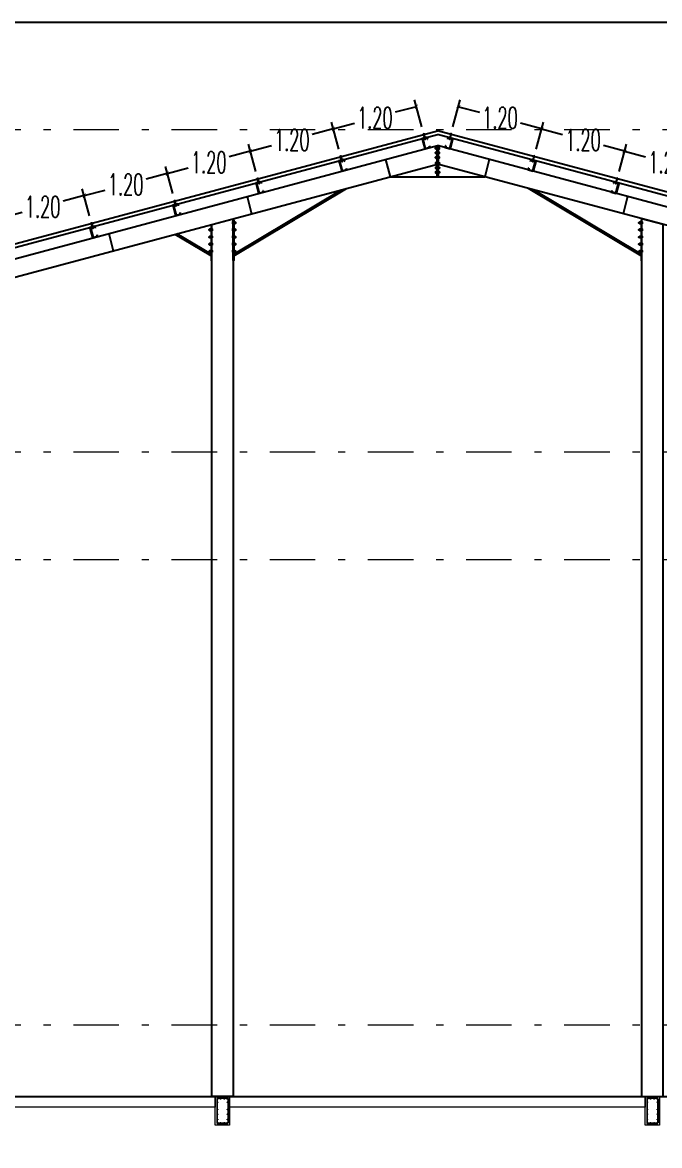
# Model space of a CAD drawing. Header units: millimetres. Extents: x 2175 to 3376, y 1504 to 1740.
# Drawn here: x 2902.44 to 2911.33, y 1559.64 to 1575.32 of the extents above; entities that cross this region are included whole.
import ezdxf

# ---------------------------------------------------------------- set-up
doc = ezdxf.new("R2010")
doc.units = ezdxf.units.MM
doc.linetypes.add('DASHDOT2', pattern=[12.7, 6.35, -3.175, 0, -3.175])
doc.linetypes.add('DASHED', pattern=[19.05, 12.7, -6.35])
for name, color, linetype in [('A', 7, 'Continuous'), ('GR', 7, 'Continuous'), ('KOP TEKS', 1, 'Continuous'), ('SUNGAI', 150, 'Continuous'), ('TEXT', 7, 'Continuous')]:
    doc.layers.add(name, color=color, linetype=linetype)
doc.layers.add('Garis Dim', color=131, linetype='DASHED', lineweight=9)
doc.layers.add('TANGGA', color=223, linetype='Continuous', lineweight=9)
doc.styles.add('-DIM2', font='simplex.shx', dxfattribs={"width": 0.55})
doc.dimstyles.new('DIMENSI POTONGAN', dxfattribs={"dimtxt": 0.3, "dimasz": 0.05, "dimexe": 0.1, "dimexo": 0.1, "dimgap": 0.05, "dimtad": 0, "dimtih": 1, "dimtoh": 1, "dimrnd": 0.0025, "dimzin": 0, "dimdsep": 46, "dimtxsty": '-DIM2', "dimblk": 'ARCHTICK', "dimcen": 0.1, "dimclrd": 1, "dimclre": 1, "dimclrt": 2, "dimadec": 0, "dimazin": 0, "dimtfac": 1, "dimtofl": 0, "dimtmove": 0, "dimatfit": 3, "dimldrblk": 'ARCHTICK', "dimfxl": 0.18, "dimtolj": 1, "dimtzin": 0, "dimarcsym": 0})

# ---------------------------------------------------------------- blocks, each defined once
blk = doc.blocks.new('_ArchTick')
at = {"color": 0, "linetype": 'ByBlock', "const_width": 0.15}
blk.add_lwpolyline([(-0.5, -0.5), (0.5, 0.5)], dxfattribs=at)
blk = doc.blocks.new('*D808')
at = {"layer": 'Defpoints', "color": 0, "transparency": 16777216}
for p in [(2906.779, 1573.831), (2908.04, 1573.762), (2906.881, 1573.451)]:
    blk.add_point(p, dxfattribs=at)
at = {"layer": 'TANGGA', "color": 1, "lineweight": -2, "transparency": 16777216}
for p, q in [((2908.014, 1573.859), (2907.912, 1574.238)), ((2907.938, 1574.141), (2907.644, 1574.063)), ((2906.855, 1573.548), (2906.753, 1573.927)), ((2906.779, 1573.831), (2907.073, 1573.91))]:
    blk.add_line(p, q, dxfattribs=at)
at = {"layer": 'TANGGA', "color": 1, "lineweight": -2, "transparency": 16777216, "xscale": 0.05, "yscale": 0.05, "zscale": 0.05}
for p, rotation in [((2907.938, 1574.141), 15.00000000002441), ((2906.779, 1573.831), 195.0000000000244)]:
    blk.add_blockref('_ArchTick', p, dxfattribs=dict(at, rotation=rotation))
at = {"layer": 'TANGGA', "color": 2, "transparency": 16777216, "insert": (2907.359, 1573.986), "char_height": 0.3, "attachment_point": 5, "style": '-DIM2'}
blk.add_mtext('\\A1;1.20', dxfattribs=at)
blk = doc.blocks.new('*D809')
at = {"layer": 'Defpoints', "color": 0, "transparency": 16777216}
for p in [(2905.62, 1573.52), (2906.881, 1573.451), (2905.722, 1573.141)]:
    blk.add_point(p, dxfattribs=at)
at = {"layer": 'TANGGA', "color": 1, "lineweight": -2, "transparency": 16777216}
for p, q in [((2906.855, 1573.548), (2906.753, 1573.927)), ((2906.779, 1573.831), (2906.485, 1573.752)), ((2905.696, 1573.237), (2905.594, 1573.617)), ((2905.62, 1573.52), (2905.914, 1573.599))]:
    blk.add_line(p, q, dxfattribs=at)
at = {"layer": 'TANGGA', "color": 1, "lineweight": -2, "transparency": 16777216, "xscale": 0.05, "yscale": 0.05, "zscale": 0.05}
for p, rotation in [((2906.779, 1573.831), 15.00000000000346), ((2905.62, 1573.52), 195.0000000000034)]:
    blk.add_blockref('_ArchTick', p, dxfattribs=dict(at, rotation=rotation))
at = {"layer": 'TANGGA', "color": 2, "transparency": 16777216, "insert": (2906.2, 1573.676), "char_height": 0.3, "attachment_point": 5, "style": '-DIM2'}
blk.add_mtext('\\A1;1.20', dxfattribs=at)
blk = doc.blocks.new('*D810')
at = {"layer": 'Defpoints', "color": 0, "transparency": 16777216}
for p in [(2904.461, 1573.21), (2905.722, 1573.141), (2904.563, 1572.83)]:
    blk.add_point(p, dxfattribs=at)
at = {"layer": 'TANGGA', "color": 1, "lineweight": -2, "transparency": 16777216}
for p, q in [((2905.696, 1573.237), (2905.594, 1573.617)), ((2905.62, 1573.52), (2905.326, 1573.442)), ((2904.537, 1572.927), (2904.435, 1573.306)), ((2904.461, 1573.21), (2904.755, 1573.288))]:
    blk.add_line(p, q, dxfattribs=at)
at = {"layer": 'TANGGA', "color": 1, "lineweight": -2, "transparency": 16777216, "xscale": 0.05, "yscale": 0.05, "zscale": 0.05}
for p, rotation in [((2905.62, 1573.52), 15.00000000000346), ((2904.461, 1573.21), 195.0000000000034)]:
    blk.add_blockref('_ArchTick', p, dxfattribs=dict(at, rotation=rotation))
at = {"layer": 'TANGGA', "color": 2, "transparency": 16777216, "insert": (2905.04, 1573.365), "char_height": 0.3, "attachment_point": 5, "style": '-DIM2'}
blk.add_mtext('\\A1;1.20', dxfattribs=at)
blk = doc.blocks.new('*D811')
at = {"layer": 'Defpoints', "color": 0, "transparency": 16777216}
for p in [(2903.302, 1572.899), (2904.563, 1572.83), (2903.403, 1572.52)]:
    blk.add_point(p, dxfattribs=at)
at = {"layer": 'TANGGA', "color": 1, "lineweight": -2, "transparency": 16777216}
for p, q in [((2904.537, 1572.927), (2904.435, 1573.306)), ((2904.461, 1573.21), (2904.167, 1573.131)), ((2903.378, 1572.616), (2903.276, 1572.996)), ((2903.302, 1572.899), (2903.596, 1572.978))]:
    blk.add_line(p, q, dxfattribs=at)
at = {"layer": 'TANGGA', "color": 1, "lineweight": -2, "transparency": 16777216, "xscale": 0.05, "yscale": 0.05, "zscale": 0.05}
for p, rotation in [((2904.461, 1573.21), 15.00000000002441), ((2903.302, 1572.899), 195.0000000000244)]:
    blk.add_blockref('_ArchTick', p, dxfattribs=dict(at, rotation=rotation))
at = {"layer": 'TANGGA', "color": 2, "transparency": 16777216, "insert": (2903.881, 1573.054), "char_height": 0.3, "attachment_point": 5, "style": '-DIM2'}
blk.add_mtext('\\A1;1.20', dxfattribs=at)
blk = doc.blocks.new('*D812')
at = {"layer": 'Defpoints', "color": 0, "transparency": 16777216}
for p in [(2902.143, 1572.589), (2903.403, 1572.52), (2902.244, 1572.209)]:
    blk.add_point(p, dxfattribs=at)
at = {"layer": 'TANGGA', "color": 1, "lineweight": -2, "transparency": 16777216}
for p, q in [((2903.378, 1572.616), (2903.276, 1572.996)), ((2903.302, 1572.899), (2903.008, 1572.82)), ((2902.218, 1572.306), (2902.117, 1572.685)), ((2902.143, 1572.589), (2902.437, 1572.667))]:
    blk.add_line(p, q, dxfattribs=at)
at = {"layer": 'TANGGA', "color": 1, "lineweight": -2, "transparency": 16777216, "xscale": 0.05, "yscale": 0.05, "zscale": 0.05}
for p, rotation in [((2903.302, 1572.899), 15.00000000000346), ((2902.143, 1572.589), 195.0000000000034)]:
    blk.add_blockref('_ArchTick', p, dxfattribs=dict(at, rotation=rotation))
at = {"layer": 'TANGGA', "color": 2, "transparency": 16777216, "insert": (2902.722, 1572.744), "char_height": 0.3, "attachment_point": 5, "style": '-DIM2'}
blk.add_mtext('\\A1;1.20', dxfattribs=at)
blk = doc.blocks.new('*D643')
at = {"layer": 'Defpoints', "color": 0, "transparency": 16777216}
for p in [(2908.423, 1573.762), (2909.684, 1573.831), (2909.582, 1573.451)]:
    blk.add_point(p, dxfattribs=at)
at = {"layer": 'TANGGA', "color": 1, "lineweight": -2, "transparency": 16777216}
for p, q in [((2908.449, 1573.859), (2908.551, 1574.238)), ((2908.525, 1574.141), (2908.819, 1574.063)), ((2909.684, 1573.831), (2909.39, 1573.91)), ((2909.608, 1573.548), (2909.71, 1573.927))]:
    blk.add_line(p, q, dxfattribs=at)
at = {"layer": 'TANGGA', "color": 1, "lineweight": -2, "transparency": 16777216, "xscale": 0.05, "yscale": 0.05, "zscale": 0.05}
for p, rotation in [((2908.525, 1574.141), 164.9999999999756), ((2909.684, 1573.831), 344.9999999999756)]:
    blk.add_blockref('_ArchTick', p, dxfattribs=dict(at, rotation=rotation))
at = {"layer": 'TANGGA', "color": 2, "transparency": 16777216, "insert": (2909.105, 1573.986), "char_height": 0.3, "attachment_point": 5, "style": '-DIM2'}
blk.add_mtext('\\A1;1.20', dxfattribs=at)
blk = doc.blocks.new('*D644')
at = {"layer": 'Defpoints', "color": 0, "transparency": 16777216}
for p in [(2909.582, 1573.451), (2910.843, 1573.52), (2910.742, 1573.141)]:
    blk.add_point(p, dxfattribs=at)
at = {"layer": 'TANGGA', "color": 1, "lineweight": -2, "transparency": 16777216}
for p, q in [((2909.608, 1573.548), (2909.71, 1573.927)), ((2909.684, 1573.831), (2909.978, 1573.752)), ((2910.843, 1573.52), (2910.549, 1573.599)), ((2910.767, 1573.237), (2910.869, 1573.617))]:
    blk.add_line(p, q, dxfattribs=at)
at = {"layer": 'TANGGA', "color": 1, "lineweight": -2, "transparency": 16777216, "xscale": 0.05, "yscale": 0.05, "zscale": 0.05}
for p, rotation in [((2909.684, 1573.831), 164.9999999999965), ((2910.843, 1573.52), 344.9999999999965)]:
    blk.add_blockref('_ArchTick', p, dxfattribs=dict(at, rotation=rotation))
at = {"layer": 'TANGGA', "color": 2, "transparency": 16777216, "insert": (2910.264, 1573.676), "char_height": 0.3, "attachment_point": 5, "style": '-DIM2'}
blk.add_mtext('\\A1;1.20', dxfattribs=at)
blk = doc.blocks.new('*D645')
at = {"layer": 'Defpoints', "color": 0, "transparency": 16777216}
for p in [(2910.742, 1573.141), (2912.002, 1573.21), (2911.901, 1572.83)]:
    blk.add_point(p, dxfattribs=at)
at = {"layer": 'TANGGA', "color": 1, "lineweight": -2, "transparency": 16777216}
for p, q in [((2910.767, 1573.237), (2910.869, 1573.617)), ((2910.843, 1573.52), (2911.137, 1573.442)), ((2912.002, 1573.21), (2911.709, 1573.288)), ((2911.927, 1572.927), (2912.028, 1573.306))]:
    blk.add_line(p, q, dxfattribs=at)
at = {"layer": 'TANGGA', "color": 1, "lineweight": -2, "transparency": 16777216, "xscale": 0.05, "yscale": 0.05, "zscale": 0.05}
for p, rotation in [((2910.843, 1573.52), 164.9999999999965), ((2912.002, 1573.21), 344.9999999999965)]:
    blk.add_blockref('_ArchTick', p, dxfattribs=dict(at, rotation=rotation))
at = {"layer": 'TANGGA', "color": 2, "transparency": 16777216, "insert": (2911.423, 1573.365), "char_height": 0.3, "attachment_point": 5, "style": '-DIM2'}
blk.add_mtext('\\A1;1.20', dxfattribs=at)
blk = doc.blocks.new('soof bmi')
at = {"layer": 'Garis Dim', "color": 1, "linetype": 'ByBlock', "lineweight": 9}
for p, q in [((38143.76, 315.036), (38143.76, 314.534)), ((38143.768, 315.036), (38143.768, 314.534)), ((38143.978, 315.053), (38143.777, 315.053)), ((38143.978, 315.044), (38143.777, 315.044)), ((38143.987, 315.036), (38143.987, 314.534)), ((38143.996, 315.036), (38143.996, 314.534)), ((38143.978, 314.525), (38143.777, 314.525)), ((38143.978, 314.517), (38143.777, 314.517))]:
    blk.add_line(p, q, dxfattribs=at)
blk.add_lwpolyline([(38143.728, 315.085), (38144.028, 315.085), (38144.028, 314.485), (38143.728, 314.485)], close=True, dxfattribs=at)
for centre, radius in [((38143.777, 315.036), 0.00853), ((38143.774, 314.965), 0.0064), ((38143.838, 315.036), 0.00853), ((38143.917, 315.036), 0.00853), ((38143.978, 315.036), 0.00853), ((38143.981, 314.965), 0.0064), ((38143.774, 314.815), 0.0064), ((38143.774, 314.715), 0.0064), ((38143.981, 314.815), 0.0064), ((38143.981, 314.715), 0.0064), ((38143.774, 314.605), 0.0064), ((38143.777, 314.534), 0.00853), ((38143.838, 314.534), 0.00853), ((38143.917, 314.534), 0.00853), ((38143.978, 314.534), 0.00853), ((38143.981, 314.605), 0.0064)]:
    blk.add_circle(centre, radius, dxfattribs=at)
for centre, radius, start, end in [((38143.777, 315.036), 0.0171, 90, 180), ((38143.978, 315.036), 0.0171, 0, 90), ((38143.978, 315.036), 0.00853, 0, 90), ((38143.777, 314.534), 0.0171, 180, 270), ((38143.978, 314.534), 0.00853, 270, 0), ((38143.978, 314.534), 0.0171, 270, 0)]:
    blk.add_arc(centre, radius, start, end, dxfattribs=at)

msp = doc.modelspace()

# ---------------------------------------------------------------- linework, layer by layer
for p, q in [((2908.026, 1573.695), (2908.084, 1573.71)), ((2908.084, 1573.71), (2908.089, 1573.689)), ((2908.085, 1573.714), (2908.092, 1573.689)), ((2908.378, 1573.714), (2908.371, 1573.689)), ((2908.38, 1573.71), (2908.374, 1573.689)), ((2908.437, 1573.695), (2908.38, 1573.71)), ((2908.017, 1573.697), (2908.046, 1573.587)), ((2908.017, 1573.697), (2908.046, 1573.587)), ((2908.017, 1573.697), (2908.046, 1573.587)), ((2908.017, 1573.697), (2908.046, 1573.587)), ((2908.017, 1573.697), (2908.055, 1573.552)), ((2908.019, 1573.687), (2908.055, 1573.552)), ((2908.019, 1573.687), (2908.055, 1573.552)), ((2908.019, 1573.687), (2908.055, 1573.552)), ((2908.02, 1573.686), (2908.025, 1573.687)), ((2908.023, 1573.698), (2908.061, 1573.553)), ((2908.026, 1573.695), (2908.063, 1573.557)), ((2908.063, 1573.557), (2908.12, 1573.572)), ((2908.089, 1573.689), (2908.092, 1573.689)), ((2908.115, 1573.593), (2908.118, 1573.594)), ((2908.115, 1573.593), (2908.12, 1573.572)), ((2908.118, 1573.594), (2908.124, 1573.57)), ((2908.223, 1573.598), (2908.223, 1573.163)), ((2908.232, 1573.6), (2908.232, 1573.163)), ((2908.24, 1573.598), (2908.24, 1573.163)), ((2908.346, 1573.594), (2908.339, 1573.57)), ((2908.348, 1573.593), (2908.343, 1573.572)), ((2908.4, 1573.557), (2908.343, 1573.572)), ((2908.348, 1573.593), (2908.346, 1573.594)), ((2908.374, 1573.689), (2908.371, 1573.689)), ((2908.437, 1573.695), (2908.4, 1573.557)), ((2908.441, 1573.698), (2908.402, 1573.553)), ((2908.447, 1573.697), (2908.408, 1573.552)), ((2908.444, 1573.687), (2908.408, 1573.552)), ((2908.444, 1573.687), (2908.408, 1573.552)), ((2908.444, 1573.687), (2908.408, 1573.552)), ((2908.447, 1573.697), (2908.417, 1573.587)), ((2908.447, 1573.697), (2908.417, 1573.587)), ((2908.447, 1573.697), (2908.417, 1573.587)), ((2908.447, 1573.697), (2908.417, 1573.587)), ((2908.444, 1573.686), (2908.438, 1573.687)), ((2906.867, 1573.384), (2906.924, 1573.399)), ((2906.924, 1573.399), (2906.93, 1573.378)), ((2906.926, 1573.404), (2906.933, 1573.379)), ((2907.509, 1573.405), (2907.57, 1573.163)), ((2908.954, 1573.405), (2908.894, 1573.163)), ((2908.954, 1573.405), (2908.894, 1573.163)), ((2909.537, 1573.404), (2909.53, 1573.379)), ((2909.539, 1573.399), (2909.533, 1573.378)), ((2909.596, 1573.384), (2909.539, 1573.399)), ((2906.858, 1573.386), (2906.887, 1573.276)), ((2906.858, 1573.386), (2906.887, 1573.276)), ((2906.858, 1573.386), (2906.887, 1573.276)), ((2906.858, 1573.386), (2906.887, 1573.276)), ((2906.858, 1573.386), (2906.896, 1573.241)), ((2906.86, 1573.375), (2906.866, 1573.377)), ((2906.86, 1573.376), (2906.896, 1573.241)), ((2906.86, 1573.376), (2906.896, 1573.241)), ((2906.86, 1573.376), (2906.896, 1573.241)), ((2906.863, 1573.388), (2906.902, 1573.243)), ((2906.867, 1573.384), (2906.904, 1573.246)), ((2906.904, 1573.246), (2906.961, 1573.261)), ((2906.93, 1573.378), (2906.933, 1573.379)), ((2906.956, 1573.283), (2906.959, 1573.283)), ((2906.956, 1573.283), (2906.961, 1573.261)), ((2906.959, 1573.283), (2906.965, 1573.259)), ((2909.505, 1573.283), (2909.498, 1573.259)), ((2909.508, 1573.283), (2909.502, 1573.261)), ((2909.559, 1573.246), (2909.502, 1573.261)), ((2909.508, 1573.283), (2909.505, 1573.283)), ((2909.533, 1573.378), (2909.53, 1573.379)), ((2909.596, 1573.384), (2909.559, 1573.246)), ((2909.6, 1573.388), (2909.561, 1573.243)), ((2909.606, 1573.386), (2909.567, 1573.241)), ((2909.603, 1573.376), (2909.567, 1573.241)), ((2909.603, 1573.376), (2909.567, 1573.241)), ((2909.603, 1573.376), (2909.567, 1573.241)), ((2909.606, 1573.386), (2909.576, 1573.276)), ((2909.606, 1573.386), (2909.576, 1573.276)), ((2909.606, 1573.386), (2909.576, 1573.276)), ((2909.606, 1573.386), (2909.576, 1573.276)), ((2909.603, 1573.375), (2909.597, 1573.377)), ((2905.708, 1573.074), (2905.765, 1573.089)), ((2905.765, 1573.089), (2905.771, 1573.067)), ((2905.767, 1573.093), (2905.774, 1573.068)), ((2910.696, 1573.093), (2910.689, 1573.068)), ((2910.698, 1573.089), (2910.692, 1573.067)), ((2910.755, 1573.074), (2910.698, 1573.089)), ((2905.699, 1573.076), (2905.728, 1572.965)), ((2905.699, 1573.076), (2905.728, 1572.965)), ((2905.699, 1573.076), (2905.728, 1572.965)), ((2905.699, 1573.076), (2905.728, 1572.965)), ((2905.699, 1573.076), (2905.737, 1572.931)), ((2905.701, 1573.065), (2905.707, 1573.066)), ((2905.701, 1573.066), (2905.737, 1572.931)), ((2905.701, 1573.066), (2905.737, 1572.931)), ((2905.701, 1573.066), (2905.737, 1572.931)), ((2905.704, 1573.077), (2905.743, 1572.932)), ((2905.708, 1573.074), (2905.745, 1572.936)), ((2905.745, 1572.936), (2905.802, 1572.951)), ((2905.771, 1573.067), (2905.774, 1573.068)), ((2905.797, 1572.972), (2905.799, 1572.973)), ((2905.797, 1572.972), (2905.802, 1572.951)), ((2905.799, 1572.973), (2905.806, 1572.949)), ((2910.664, 1572.973), (2910.657, 1572.949)), ((2910.667, 1572.972), (2910.661, 1572.951)), ((2910.718, 1572.936), (2910.661, 1572.951)), ((2910.667, 1572.972), (2910.664, 1572.973)), ((2910.692, 1573.067), (2910.689, 1573.068)), ((2910.755, 1573.074), (2910.718, 1572.936)), ((2910.759, 1573.077), (2910.72, 1572.932)), ((2910.765, 1573.076), (2910.726, 1572.931)), ((2910.762, 1573.066), (2910.726, 1572.931)), ((2910.762, 1573.066), (2910.726, 1572.931)), ((2910.762, 1573.066), (2910.726, 1572.931)), ((2910.765, 1573.076), (2910.735, 1572.965)), ((2910.765, 1573.076), (2910.735, 1572.965)), ((2910.765, 1573.076), (2910.735, 1572.965)), ((2910.765, 1573.076), (2910.735, 1572.965)), ((2910.762, 1573.065), (2910.756, 1573.066)), ((2904.539, 1572.765), (2904.569, 1572.655)), ((2904.539, 1572.765), (2904.569, 1572.655)), ((2904.539, 1572.765), (2904.569, 1572.655)), ((2904.539, 1572.765), (2904.569, 1572.655)), ((2904.539, 1572.765), (2904.578, 1572.62)), ((2904.545, 1572.766), (2904.584, 1572.622)), ((2904.549, 1572.763), (2904.606, 1572.778)), ((2904.606, 1572.778), (2904.612, 1572.757)), ((2904.608, 1572.783), (2904.615, 1572.758)), ((2905.577, 1572.888), (2905.638, 1572.645)), ((2910.886, 1572.888), (2910.826, 1572.645)), ((2904.542, 1572.754), (2904.548, 1572.756)), ((2904.542, 1572.755), (2904.578, 1572.62)), ((2904.542, 1572.755), (2904.578, 1572.62)), ((2904.542, 1572.755), (2904.578, 1572.62)), ((2904.549, 1572.763), (2904.586, 1572.625)), ((2904.586, 1572.625), (2904.643, 1572.64)), ((2904.612, 1572.757), (2904.615, 1572.758)), ((2904.637, 1572.661), (2904.64, 1572.662)), ((2904.637, 1572.661), (2904.643, 1572.64)), ((2904.64, 1572.662), (2904.647, 1572.638)), ((2903.38, 1572.454), (2903.41, 1572.344)), ((2903.38, 1572.454), (2903.41, 1572.344)), ((2903.38, 1572.454), (2903.41, 1572.344)), ((2903.38, 1572.454), (2903.41, 1572.344)), ((2903.38, 1572.454), (2903.419, 1572.309)), ((2903.386, 1572.456), (2903.425, 1572.311)), ((2903.39, 1572.453), (2903.447, 1572.468)), ((2903.39, 1572.453), (2903.427, 1572.315)), ((2903.447, 1572.468), (2903.453, 1572.446)), ((2903.449, 1572.472), (2903.456, 1572.447)), ((2903.383, 1572.444), (2903.389, 1572.445)), ((2903.383, 1572.445), (2903.419, 1572.309)), ((2903.383, 1572.445), (2903.419, 1572.309)), ((2903.383, 1572.445), (2903.419, 1572.309)), ((2903.427, 1572.315), (2903.484, 1572.33)), ((2903.453, 1572.446), (2903.456, 1572.447)), ((2903.478, 1572.351), (2903.481, 1572.352)), ((2903.478, 1572.351), (2903.484, 1572.33)), ((2903.481, 1572.352), (2903.488, 1572.328)), ((2903.645, 1572.37), (2903.706, 1572.127))]:
    msp.add_line(p, q)
for points in [[(2908.031, 1573.756), (2908.052, 1573.761), (2908.052, 1573.758), (2908.032, 1573.752)], [(2908.035, 1573.761), (2908.045, 1573.763), (2908.046, 1573.76), (2908.036, 1573.757)], [(2908.04, 1573.754), (2908.044, 1573.755), (2908.06, 1573.69), (2908.057, 1573.689)], [(2908.423, 1573.754), (2908.42, 1573.755), (2908.403, 1573.69), (2908.406, 1573.689)], [(2908.432, 1573.756), (2908.412, 1573.761), (2908.411, 1573.758), (2908.431, 1573.752)], [(2908.428, 1573.761), (2908.418, 1573.763), (2908.417, 1573.76), (2908.427, 1573.757)], [(2908.248, 1573.555), (2908.203, 1573.555), (2908.203, 1573.566), (2908.248, 1573.566)], [(2908.215, 1573.548), (2908.223, 1573.548), (2908.223, 1573.574), (2908.215, 1573.574)], [(2908.223, 1573.548), (2908.215, 1573.548), (2908.215, 1573.574), (2908.223, 1573.574)], [(2908.215, 1573.555), (2908.26, 1573.555), (2908.26, 1573.566), (2908.215, 1573.566)], [(2908.24, 1573.548), (2908.248, 1573.548), (2908.248, 1573.574), (2908.24, 1573.574)], [(2908.248, 1573.548), (2908.24, 1573.548), (2908.24, 1573.574), (2908.248, 1573.574)], [(2906.872, 1573.445), (2906.892, 1573.45), (2906.893, 1573.447), (2906.873, 1573.442)], [(2906.876, 1573.45), (2906.886, 1573.453), (2906.887, 1573.449), (2906.877, 1573.446)], [(2906.881, 1573.444), (2906.885, 1573.445), (2906.901, 1573.379), (2906.898, 1573.378)], [(2908.248, 1573.493), (2908.203, 1573.493), (2908.203, 1573.503), (2908.248, 1573.503)], [(2908.248, 1573.426), (2908.203, 1573.426), (2908.203, 1573.437), (2908.248, 1573.437)], [(2908.215, 1573.485), (2908.223, 1573.485), (2908.223, 1573.511), (2908.215, 1573.511)], [(2908.223, 1573.485), (2908.215, 1573.485), (2908.215, 1573.511), (2908.223, 1573.511)], [(2908.215, 1573.493), (2908.26, 1573.493), (2908.26, 1573.503), (2908.215, 1573.503)], [(2908.215, 1573.418), (2908.223, 1573.418), (2908.223, 1573.445), (2908.215, 1573.445)], [(2908.223, 1573.418), (2908.215, 1573.418), (2908.215, 1573.445), (2908.223, 1573.445)], [(2908.215, 1573.426), (2908.26, 1573.426), (2908.26, 1573.437), (2908.215, 1573.437)], [(2908.24, 1573.485), (2908.248, 1573.485), (2908.248, 1573.511), (2908.24, 1573.511)], [(2908.248, 1573.485), (2908.24, 1573.485), (2908.24, 1573.511), (2908.248, 1573.511)], [(2908.24, 1573.418), (2908.248, 1573.418), (2908.248, 1573.445), (2908.24, 1573.445)], [(2908.248, 1573.418), (2908.24, 1573.418), (2908.24, 1573.445), (2908.248, 1573.445)], [(2909.582, 1573.444), (2909.579, 1573.445), (2909.562, 1573.379), (2909.565, 1573.378)], [(2909.591, 1573.445), (2909.571, 1573.45), (2909.57, 1573.447), (2909.59, 1573.442)], [(2909.587, 1573.45), (2909.577, 1573.453), (2909.576, 1573.449), (2909.587, 1573.446)], [(2908.248, 1573.359), (2908.203, 1573.359), (2908.203, 1573.349), (2908.248, 1573.349)], [(2908.248, 1573.293), (2908.203, 1573.293), (2908.203, 1573.282), (2908.248, 1573.282)], [(2908.215, 1573.367), (2908.223, 1573.367), (2908.223, 1573.341), (2908.215, 1573.341)], [(2908.223, 1573.367), (2908.215, 1573.367), (2908.215, 1573.341), (2908.223, 1573.341)], [(2908.215, 1573.359), (2908.26, 1573.359), (2908.26, 1573.349), (2908.215, 1573.349)], [(2908.215, 1573.3), (2908.223, 1573.3), (2908.223, 1573.274), (2908.215, 1573.274)], [(2908.223, 1573.3), (2908.215, 1573.3), (2908.215, 1573.274), (2908.223, 1573.274)], [(2908.215, 1573.293), (2908.26, 1573.293), (2908.26, 1573.282), (2908.215, 1573.282)], [(2908.215, 1573.238), (2908.223, 1573.238), (2908.223, 1573.212), (2908.215, 1573.212)], [(2908.223, 1573.238), (2908.215, 1573.238), (2908.215, 1573.212), (2908.223, 1573.212)], [(2908.24, 1573.367), (2908.248, 1573.367), (2908.248, 1573.341), (2908.24, 1573.341)], [(2908.248, 1573.367), (2908.24, 1573.367), (2908.24, 1573.341), (2908.248, 1573.341)], [(2908.24, 1573.3), (2908.248, 1573.3), (2908.248, 1573.274), (2908.24, 1573.274)], [(2908.248, 1573.3), (2908.24, 1573.3), (2908.24, 1573.274), (2908.248, 1573.274)], [(2908.24, 1573.238), (2908.248, 1573.238), (2908.248, 1573.212), (2908.24, 1573.212)], [(2908.248, 1573.238), (2908.24, 1573.238), (2908.24, 1573.212), (2908.248, 1573.212)], [(2905.713, 1573.135), (2905.733, 1573.14), (2905.734, 1573.136), (2905.714, 1573.131)], [(2905.717, 1573.14), (2905.727, 1573.142), (2905.728, 1573.138), (2905.718, 1573.136)], [(2905.722, 1573.133), (2905.725, 1573.134), (2905.742, 1573.068), (2905.739, 1573.068)], [(2908.248, 1573.23), (2908.203, 1573.23), (2908.203, 1573.22), (2908.248, 1573.22)], [(2908.215, 1573.23), (2908.26, 1573.23), (2908.26, 1573.22), (2908.215, 1573.22)], [(2910.741, 1573.133), (2910.738, 1573.134), (2910.721, 1573.068), (2910.724, 1573.068)], [(2910.75, 1573.135), (2910.73, 1573.14), (2910.729, 1573.136), (2910.749, 1573.131)], [(2910.747, 1573.14), (2910.737, 1573.142), (2910.736, 1573.138), (2910.746, 1573.136)], [(2904.554, 1572.824), (2904.574, 1572.829), (2904.575, 1572.826), (2904.555, 1572.821)], [(2904.558, 1572.829), (2904.568, 1572.831), (2904.569, 1572.828), (2904.559, 1572.825)], [(2904.563, 1572.823), (2904.566, 1572.824), (2904.583, 1572.758), (2904.58, 1572.757)], [(2903.395, 1572.513), (2903.415, 1572.519), (2903.416, 1572.515), (2903.396, 1572.51)], [(2903.398, 1572.518), (2903.409, 1572.521), (2903.409, 1572.517), (2903.399, 1572.515)], [(2903.404, 1572.512), (2903.407, 1572.513), (2903.424, 1572.447), (2903.421, 1572.446)]]:
    msp.add_lwpolyline(points, close=True)
for points in [[(2908.057, 1573.689), (2908.061, 1573.683), (2908.06, 1573.69)], [(2908.406, 1573.689), (2908.403, 1573.683), (2908.403, 1573.69)], [(2906.898, 1573.378), (2906.901, 1573.372), (2906.901, 1573.379)], [(2909.565, 1573.378), (2909.562, 1573.372), (2909.562, 1573.379)], [(2905.739, 1573.068), (2905.742, 1573.062), (2905.742, 1573.068)], [(2910.724, 1573.068), (2910.721, 1573.062), (2910.721, 1573.068)], [(2904.58, 1572.757), (2904.583, 1572.751), (2904.583, 1572.758)], [(2903.421, 1572.446), (2903.424, 1572.441), (2903.424, 1572.447)]]:
    msp.add_lwpolyline(points)
at = {"layer": 'A'}
for p in [(2908.223, 1573.555), (2908.24, 1573.555), (2908.223, 1573.493), (2908.223, 1573.426), (2908.24, 1573.493), (2908.24, 1573.426), (2908.223, 1573.359), (2908.223, 1573.293), (2908.24, 1573.359), (2908.24, 1573.293), (2908.223, 1573.23), (2908.24, 1573.23)]:
    msp.add_point(p, dxfattribs=at)
at = {"layer": 'Garis Dim', "linetype": 'DASHDOT2', "ltscale": 0.1}
for p, q in [((2881.232, 1573.821), (2933.732, 1573.821)), ((2881.232, 1569.321), (2933.732, 1569.321)), ((2881.232, 1567.821), (2933.732, 1567.821)), ((2881.232, 1561.321), (2933.732, 1561.321))]:
    msp.add_line(p, q, dxfattribs=at)
at = {"layer": 'GR'}
for p, q in [((2886.732, 1568.045), (2908.232, 1573.806)), ((2886.745, 1567.997), (2908.232, 1573.754)), ((2924.348, 1569.488), (2908.232, 1573.806)), ((2924.335, 1569.439), (2908.232, 1573.754)), ((2886.783, 1567.852), (2908.232, 1573.599)), ((2924.296, 1569.294), (2908.232, 1573.599)), ((2886.848, 1567.61), (2908.232, 1573.34)), ((2924.232, 1569.053), (2908.232, 1573.34)), ((2881.232, 1560.321), (2933.732, 1560.321))]:
    msp.add_line(p, q, dxfattribs=at)
at = {"layer": 'GR', "linetype": 'Continuous'}
msp.add_line((2907.57, 1573.163), (2908.894, 1573.163), dxfattribs=at)
at = {"layer": 'GR', "color": 0, "lineweight": 0}
for points in [[(2899.332, 1560.321), (2905.132, 1560.321), (2905.132, 1560.171), (2899.332, 1560.171)], [(2905.332, 1560.321), (2911.132, 1560.321), (2911.132, 1560.171), (2905.332, 1560.171)]]:
    msp.add_lwpolyline(points, close=True, dxfattribs=at)
at = {"layer": 'KOP TEKS', "color": 2}
msp.add_lwpolyline([(2866.202, 1575.317), (2866.202, 1515.882), (2950.261, 1515.882), (2950.261, 1575.317)], close=True, dxfattribs=at)
at = {"layer": 'KOP TEKS', "color": 0}
for points in [[(2905.373, 1572.508), (2905.382, 1572.508), (2905.382, 1572.534), (2905.373, 1572.534)], [(2905.373, 1572.516), (2905.419, 1572.516), (2905.419, 1572.526), (2905.373, 1572.526)], [(2905.398, 1572.508), (2905.406, 1572.508), (2905.406, 1572.534), (2905.398, 1572.534)], [(2911.09, 1572.516), (2911.044, 1572.516), (2911.044, 1572.526), (2911.09, 1572.526)], [(2911.065, 1572.508), (2911.057, 1572.508), (2911.057, 1572.534), (2911.065, 1572.534)], [(2911.09, 1572.508), (2911.082, 1572.508), (2911.082, 1572.534), (2911.09, 1572.534)], [(2905.09, 1572.416), (2905.045, 1572.416), (2905.045, 1572.426), (2905.09, 1572.426)], [(2905.09, 1572.316), (2905.045, 1572.316), (2905.045, 1572.326), (2905.09, 1572.326)], [(2905.065, 1572.408), (2905.057, 1572.408), (2905.057, 1572.434), (2905.065, 1572.434)], [(2905.065, 1572.308), (2905.057, 1572.308), (2905.057, 1572.334), (2905.065, 1572.334)], [(2905.09, 1572.408), (2905.082, 1572.408), (2905.082, 1572.434), (2905.09, 1572.434)], [(2905.09, 1572.308), (2905.082, 1572.308), (2905.082, 1572.334), (2905.09, 1572.334)], [(2905.373, 1572.408), (2905.382, 1572.408), (2905.382, 1572.434), (2905.373, 1572.434)], [(2905.373, 1572.416), (2905.419, 1572.416), (2905.419, 1572.426), (2905.373, 1572.426)], [(2905.373, 1572.308), (2905.382, 1572.308), (2905.382, 1572.334), (2905.373, 1572.334)], [(2905.373, 1572.316), (2905.419, 1572.316), (2905.419, 1572.326), (2905.373, 1572.326)], [(2905.398, 1572.408), (2905.406, 1572.408), (2905.406, 1572.434), (2905.398, 1572.434)], [(2905.398, 1572.308), (2905.406, 1572.308), (2905.406, 1572.334), (2905.398, 1572.334)], [(2911.09, 1572.416), (2911.044, 1572.416), (2911.044, 1572.426), (2911.09, 1572.426)], [(2911.09, 1572.316), (2911.044, 1572.316), (2911.044, 1572.326), (2911.09, 1572.326)], [(2911.065, 1572.408), (2911.057, 1572.408), (2911.057, 1572.434), (2911.065, 1572.434)], [(2911.065, 1572.308), (2911.057, 1572.308), (2911.057, 1572.334), (2911.065, 1572.334)], [(2911.09, 1572.408), (2911.082, 1572.408), (2911.082, 1572.434), (2911.09, 1572.434)], [(2911.09, 1572.308), (2911.082, 1572.308), (2911.082, 1572.334), (2911.09, 1572.334)], [(2905.09, 1572.216), (2905.045, 1572.216), (2905.045, 1572.226), (2905.09, 1572.226)], [(2905.065, 1572.208), (2905.057, 1572.208), (2905.057, 1572.234), (2905.065, 1572.234)], [(2905.09, 1572.208), (2905.082, 1572.208), (2905.082, 1572.234), (2905.09, 1572.234)], [(2905.373, 1572.208), (2905.382, 1572.208), (2905.382, 1572.234), (2905.373, 1572.234)], [(2905.373, 1572.216), (2905.419, 1572.216), (2905.419, 1572.226), (2905.373, 1572.226)], [(2905.398, 1572.208), (2905.406, 1572.208), (2905.406, 1572.234), (2905.398, 1572.234)], [(2911.09, 1572.216), (2911.044, 1572.216), (2911.044, 1572.226), (2911.09, 1572.226)], [(2911.065, 1572.208), (2911.057, 1572.208), (2911.057, 1572.234), (2911.065, 1572.234)], [(2911.09, 1572.208), (2911.082, 1572.208), (2911.082, 1572.234), (2911.09, 1572.234)], [(2905.09, 1572.116), (2905.045, 1572.116), (2905.045, 1572.126), (2905.09, 1572.126)], [(2905.065, 1572.108), (2905.057, 1572.108), (2905.057, 1572.134), (2905.065, 1572.134)], [(2905.09, 1572.108), (2905.082, 1572.108), (2905.082, 1572.134), (2905.09, 1572.134)], [(2905.373, 1572.108), (2905.382, 1572.108), (2905.382, 1572.134), (2905.373, 1572.134)], [(2905.373, 1572.116), (2905.419, 1572.116), (2905.419, 1572.126), (2905.373, 1572.126)], [(2905.398, 1572.108), (2905.406, 1572.108), (2905.406, 1572.134), (2905.398, 1572.134)], [(2911.09, 1572.116), (2911.044, 1572.116), (2911.044, 1572.126), (2911.09, 1572.126)], [(2911.065, 1572.108), (2911.057, 1572.108), (2911.057, 1572.134), (2911.065, 1572.134)], [(2911.09, 1572.108), (2911.082, 1572.108), (2911.082, 1572.134), (2911.09, 1572.134)]]:
    msp.add_lwpolyline(points, close=True, dxfattribs=at)
for p in [(2905.398, 1572.516), (2911.065, 1572.516), (2905.065, 1572.416), (2905.065, 1572.316), (2905.398, 1572.416), (2905.398, 1572.316), (2911.065, 1572.416), (2911.065, 1572.316), (2905.065, 1572.216), (2905.398, 1572.216), (2911.065, 1572.216), (2905.065, 1572.116), (2905.398, 1572.116), (2911.065, 1572.116)]:
    msp.add_point(p, dxfattribs=at)
at = {"layer": 'SUNGAI'}
for p, q in [((2905.389, 1572.057), (2906.961, 1573)), ((2905.389, 1572.08), (2906.891, 1572.981)), ((2911.074, 1572.057), (2909.502, 1573)), ((2911.074, 1572.08), (2909.572, 1572.981)), ((2905.074, 1572.057), (2904.57, 1572.359)), ((2905.074, 1572.08), (2904.597, 1572.366))]:
    msp.add_line(p, q, dxfattribs=at)
for points in [[(2905.082, 1572.474), (2905.074, 1572.474), (2905.074, 1571.994), (2905.082, 1571.994)], [(2905.082, 1572.496), (2905.382, 1572.576), (2905.382, 1560.321), (2905.082, 1560.321)], [(2905.382, 1572.556), (2905.389, 1572.556), (2905.389, 1571.994), (2905.382, 1571.994)], [(2911.082, 1572.556), (2911.074, 1572.556), (2911.074, 1571.994), (2911.082, 1571.994)], [(2911.382, 1572.496), (2911.082, 1572.576), (2911.082, 1560.321), (2911.382, 1560.321)]]:
    msp.add_lwpolyline(points, close=True, dxfattribs=at)
at = {"layer": 'TEXT'}
for p, q in [((2908.085, 1573.714), (2908.017, 1573.697)), ((2908.378, 1573.714), (2908.447, 1573.697)), ((2908.124, 1573.57), (2908.055, 1573.552)), ((2908.339, 1573.57), (2908.408, 1573.552)), ((2906.926, 1573.404), (2906.858, 1573.386)), ((2909.537, 1573.404), (2909.606, 1573.386)), ((2906.965, 1573.259), (2906.896, 1573.241)), ((2909.498, 1573.259), (2909.567, 1573.241)), ((2905.767, 1573.093), (2905.699, 1573.076)), ((2910.696, 1573.093), (2910.765, 1573.076)), ((2905.806, 1572.949), (2905.737, 1572.931)), ((2910.657, 1572.949), (2910.726, 1572.931)), ((2904.608, 1572.783), (2904.539, 1572.765)), ((2904.647, 1572.638), (2904.578, 1572.62)), ((2903.449, 1572.472), (2903.38, 1572.454)), ((2903.488, 1572.328), (2903.419, 1572.309))]:
    msp.add_line(p, q, dxfattribs=at)

# ---------------------------------------------------------------- block references
at = {"layer": 'GR', "linetype": 'Continuous', "xscale": 0.6666666666666161, "yscale": 0.6666666666666161, "zscale": 0.6666666666666161}
for p in [(-22524.02, 1350.264), (-22518.02, 1350.264)]:
    msp.add_blockref('soof bmi', p, dxfattribs=at)

# ---------------------------------------------------------------- dimensions: what is measured, and where the dimension line sits
at = {"layer": 'TANGGA'}
for p1, p2, distance, picture, middle in [((2908.04, 1573.762), (2906.881, 1573.451), -0.393, '*D808', (2907.359, 1573.986)), ((2908.423, 1573.762), (2909.582, 1573.451), 0.393, '*D643', (2909.105, 1573.986)), ((2906.881, 1573.451), (2905.722, 1573.141), -0.393, '*D809', (2906.2, 1573.676)), ((2909.582, 1573.451), (2910.742, 1573.141), 0.393, '*D644', (2910.264, 1573.676)), ((2905.722, 1573.141), (2904.563, 1572.83), -0.393, '*D810', (2905.04, 1573.365)), ((2910.742, 1573.141), (2911.901, 1572.83), 0.393, '*D645', (2911.423, 1573.365)), ((2904.563, 1572.83), (2903.403, 1572.52), -0.393, '*D811', (2903.881, 1573.054)), ((2903.403, 1572.52), (2902.244, 1572.209), -0.393, '*D812', (2902.722, 1572.744))]:
    dim = msp.add_aligned_dim(p1=p1, p2=p2, distance=distance, dimstyle='DIMENSI POTONGAN', dxfattribs=at)
    dim.commit()
    dim.dimension.update_dxf_attribs({"geometry": picture, "text_midpoint": middle})

doc.saveas('drawing.dxf')
